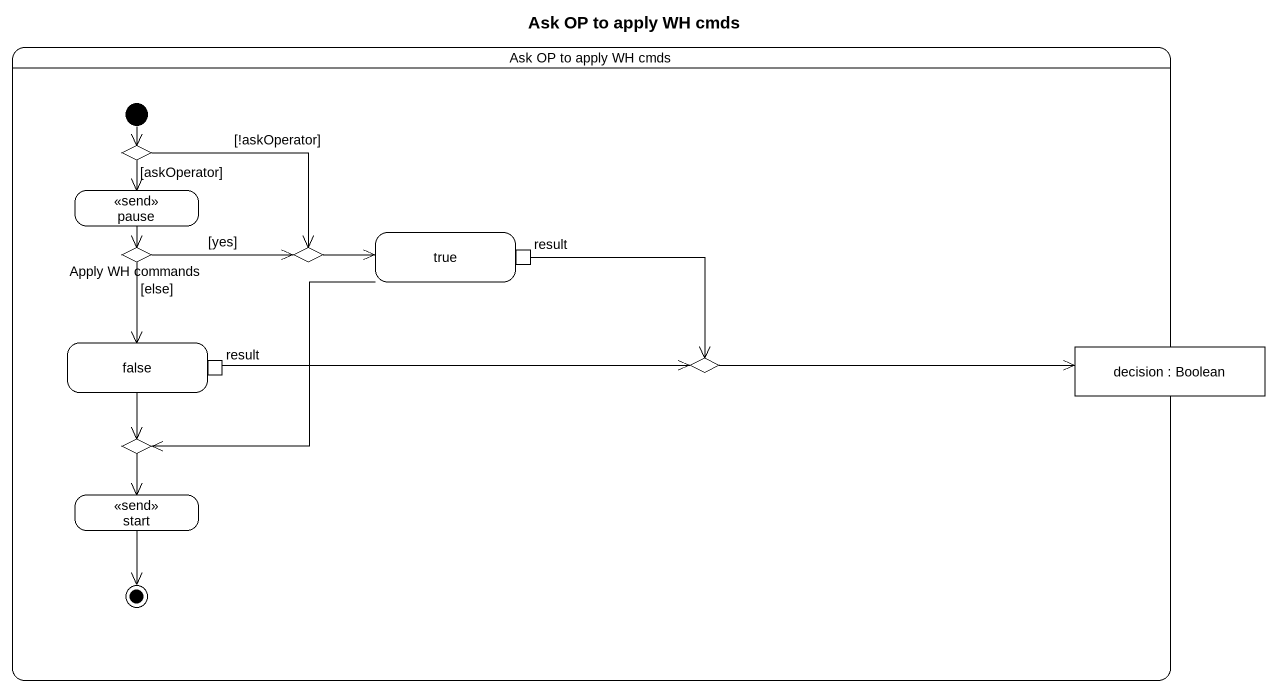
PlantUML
@startuml
title Ask OP to apply WH cmds
hide empty description
state "Ask OP to apply WH cmds" as Ask_OP_to_apply_WH_cmds {
  state choice1 <<choice>>
  state pause <<send>>
  state true {
    state result <<outputPin>>
  }
  state "Apply WH commands" as Apply_WH_commands <<choice>>
  state choice2 <<choice>>
  state false {
    state "result" as result_2 <<outputPin>>
  }
  state "decision : Boolean" as decision <<object>>
  state choice3 <<choice>>
  state choice4 <<choice>>
  state "start" as start_ <<send>>
  [*] --> choice1
  start_ --> [*]
}
choice1 --> pause : [askOperator]
choice1 -right-> choice2 : [!askOperator]
pause --> Apply_WH_commands
true --> choice4
Apply_WH_commands -right-> choice2 : [yes]
Apply_WH_commands --> false : [else]
choice2 -right-> true
result -right-> choice3
false --> choice4
result_2 -right-> choice3
choice3 -right-> decision
choice4 --> start_
@enduml
